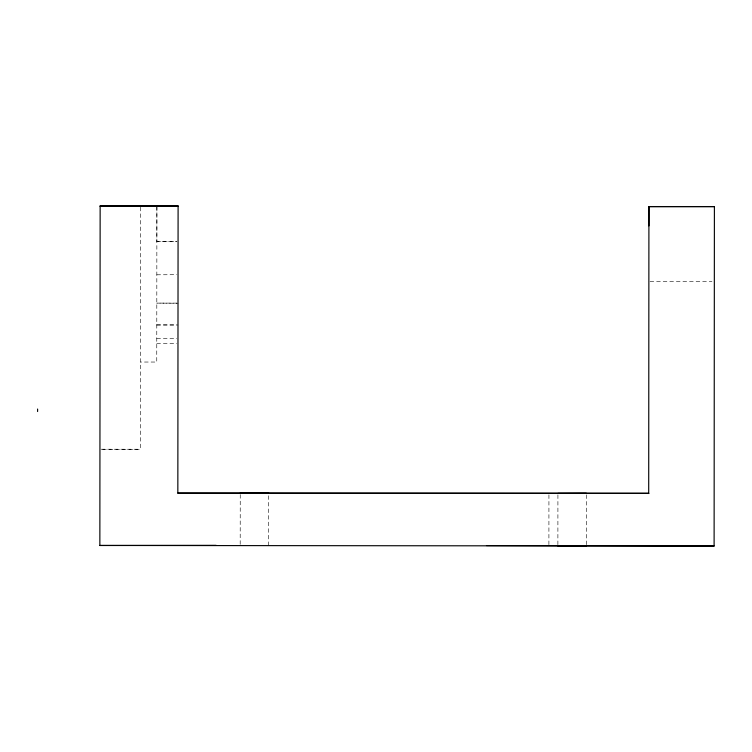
<?xml version="1.0" encoding="UTF-8"?>
<svg xmlns="http://www.w3.org/2000/svg" width="752" height="752" viewBox="0 0 752 752"><rect width="100%" height="100%" fill="white"/><g stroke="black" fill="none" stroke-linecap="round" stroke-linejoin="round"><path stroke-width="0.56" stroke-dasharray="3.76 2.82" d="M140.68 207.195L140.464 449.433L101.088 449.395M156.895 207.214L156.858 241.58L176.946 241.599M156.895 206.057L156.754 362.041L140.539 362.032M240.189 544.363L240.245 494.12M268.643 545.576L268.671 494.139M548.904 544.655L548.932 494.581M557.89 544.664L557.918 494.412M586.316 544.674L586.344 494.459M156.858 241.721L176.946 241.73M156.83 274.8L176.917 274.696M650.019 281.408L711.994 281.464M176.889 303.122L156.801 303.103L178.008 303.216M156.783 324.92L176.87 324.939M156.783 324.986L177.989 325.005M156.773 338.682L176.861 338.663M156.773 343.335L176.861 343.354M101.088 449.207L140.464 449.235"/><path stroke-width="1.13" d="M37.6 411.532L37.6 409.032M714.4 206.593L648.891 206.593L714.4 206.593L714.109 546.018L99.856 545.473L100.148 205.982L178.139 206.048L100.148 206.001M177.839 493.133L648.703 493.321L177.839 493.133L178.102 206.086M586.344 493.293L557.918 493.425M648.703 493.547L648.92 206.621L648.901 225.901M99.856 545.473L216.125 545.332M240.217 493.124L268.671 492.974M557.89 545.83L586.316 545.689L557.89 545.642M100.138 206.198L178.092 206.227M486.459 545.576L714.109 546.018"/></g></svg>
